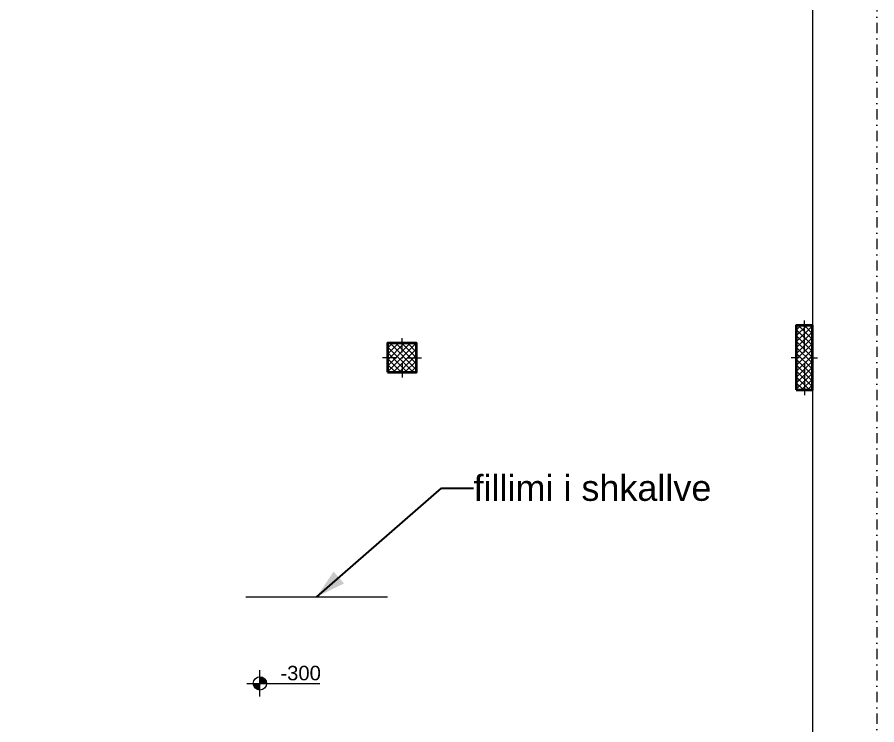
# Model space of a CAD drawing. Header units: millimetres. Extents: x -1862870 to -1834474, y -2748569 to -2679967.
# Drawn here: x -1851398 to -1838046, y -2702164 to -2691172 of the extents above; entities that cross this region are included whole.
import ezdxf

# ---------------------------------------------------------------- set-up
doc = ezdxf.new("R2010")
doc.units = ezdxf.units.MM
doc.header["$MEASUREMENT"] = 0
doc.linetypes.add('Dot & Dashed', pattern=[335.138881, 158.75, -88.194444, 0, -88.194437])
doc.layers.add('A - Kuotat', color=7, linetype='Continuous')
doc.layers.add('A - Shtyllat', color=7, linetype='Continuous')
doc.layers.add('A - Kuotat_Pen_No__176', color=7, linetype='Continuous', lineweight=15, true_color=0x93a0c6)
for name, color, linetype, lineweight in [('A - Parcela_Pen_No__20', 1, 'Continuous', 0), ('A - Shtyllat_Pen_No__101', 252, 'Continuous', 13), ('A - Shtyllat_Pen_No__22', 8, 'Continuous', 35), ('Annotation - Label_Pen_No__20', 1, 'Continuous', 0), ('Drawing & Figure_Pen_No__20', 1, 'Continuous', 0)]:
    doc.layers.add(name, color=color, linetype=linetype, lineweight=lineweight)
doc.styles.add('GENERATED_STYLE_2', font='arial.ttf')
doc.dimstyles.new('GENERATED_STYLE__1', dxfattribs={"dimtxt": 0.18, "dimasz": 456, "dimexe": 0.18, "dimexo": 0.0625, "dimgap": 0, "dimtad": 0, "dimtih": 1, "dimtoh": 1, "dimdec": 4, "dimzin": 0, "dimdsep": 46, "dimcen": 0.09, "dimadec": 0, "dimazin": 0, "dimtfac": 1, "dimtdec": 4, "dimtmove": 0, "dimatfit": 3, "dimldrblk": 'ARROWHEAD_5', "dimfxl": 0, "dimtolj": 1, "dimtzin": 0, "dimarcsym": 0})
pattern_1 = [(45, (-3432101.99, -2046631.03), (-45.961939, 45.961939), []), (135, (-3432101.99, -2046631.03), (45.961939, 45.961939), [])]

# ---------------------------------------------------------------- blocks, each defined once
blk = doc.blocks.new('Column_11', base_point=(-1845421, -2696463))
at = {"layer": 'A - Shtyllat_Pen_No__101', "linetype": 'Continuous', "lineweight": 13}
h = blk.add_hatch(dxfattribs=at)
h.set_pattern_fill('Concrete_Block', color=252, style=0, pattern_type=2)
h.set_pattern_definition(pattern_1)
h.paths.add_polyline_path([(-1845646, -2696688), (-1845196, -2696688), (-1845196, -2696238), (-1845646, -2696238)])
at = {"layer": 'A - Shtyllat_Pen_No__101', "color": 252, "linetype": 'Continuous', "lineweight": 13}
for p, q in [((-1845421, -2696383), (-1845421, -2696158)), ((-1845501, -2696463), (-1845726, -2696463)), ((-1845421, -2696543), (-1845421, -2696768)), ((-1845341, -2696463), (-1845116, -2696463))]:
    blk.add_line(p, q, dxfattribs=at)
blk.add_point((-1845421, -2696463), dxfattribs=at)
at = {"layer": 'A - Shtyllat_Pen_No__22', "color": 8, "linetype": 'Continuous', "lineweight": 35, "flags": 128}
blk.add_lwpolyline([(-1845646, -2696688), (-1845196, -2696688), (-1845196, -2696238), (-1845646, -2696238)], close=True, dxfattribs=at)
blk = doc.blocks.new('Column_30', base_point=(-1839171, -2696463))
at = {"layer": 'A - Shtyllat_Pen_No__101', "linetype": 'Continuous', "lineweight": 13}
h = blk.add_hatch(dxfattribs=at)
h.set_pattern_fill('Concrete_Block', color=252, style=0, pattern_type=2)
h.set_pattern_definition(pattern_1)
h.paths.add_polyline_path([(-1839296, -2696963), (-1839046, -2696963), (-1839046, -2695963), (-1839296, -2695963)])
at = {"layer": 'A - Shtyllat_Pen_No__101', "color": 252, "linetype": 'Continuous', "lineweight": 13}
for p, q in [((-1839171, -2696383), (-1839171, -2695883)), ((-1839251, -2696463), (-1839376, -2696463)), ((-1839171, -2696543), (-1839171, -2697043)), ((-1839091, -2696463), (-1838966, -2696463))]:
    blk.add_line(p, q, dxfattribs=at)
blk.add_point((-1839171, -2696463), dxfattribs=at)
at = {"layer": 'A - Shtyllat_Pen_No__22', "color": 8, "linetype": 'Continuous', "lineweight": 35, "flags": 128}
blk.add_lwpolyline([(-1839296, -2696963), (-1839046, -2696963), (-1839046, -2695963), (-1839296, -2695963)], close=True, dxfattribs=at)
blk = doc.blocks.new('Column_43', base_point=(-1845421, -2696463))
at = {"layer": 'A - Shtyllat_Pen_No__101', "linetype": 'Continuous', "lineweight": 13}
h = blk.add_hatch(dxfattribs=at)
h.set_pattern_fill('Concrete_Block', color=252, style=0, pattern_type=2)
h.set_pattern_definition(pattern_1)
h.paths.add_polyline_path([(-1845646, -2696688), (-1845196, -2696688), (-1845196, -2696238), (-1845646, -2696238)])
at = {"layer": 'A - Shtyllat_Pen_No__101', "color": 252, "linetype": 'Continuous', "lineweight": 13}
for p, q in [((-1845421, -2696383), (-1845421, -2696158)), ((-1845501, -2696463), (-1845726, -2696463)), ((-1845421, -2696543), (-1845421, -2696768)), ((-1845341, -2696463), (-1845116, -2696463))]:
    blk.add_line(p, q, dxfattribs=at)
blk.add_point((-1845421, -2696463), dxfattribs=at)
at = {"layer": 'A - Shtyllat_Pen_No__22', "color": 8, "linetype": 'Continuous', "lineweight": 35, "flags": 128}
blk.add_lwpolyline([(-1845646, -2696688), (-1845196, -2696688), (-1845196, -2696238), (-1845646, -2696238)], close=True, dxfattribs=at)
blk = doc.blocks.new('Column_59', base_point=(-1839171, -2696463))
at = {"layer": 'A - Shtyllat_Pen_No__101', "linetype": 'Continuous', "lineweight": 13}
h = blk.add_hatch(dxfattribs=at)
h.set_pattern_fill('Concrete_Block', color=252, style=0, pattern_type=2)
h.set_pattern_definition(pattern_1)
h.paths.add_polyline_path([(-1839296, -2696963), (-1839046, -2696963), (-1839046, -2695963), (-1839296, -2695963)])
at = {"layer": 'A - Shtyllat_Pen_No__101', "color": 252, "linetype": 'Continuous', "lineweight": 13}
for p, q in [((-1839171, -2696383), (-1839171, -2695883)), ((-1839251, -2696463), (-1839376, -2696463)), ((-1839171, -2696543), (-1839171, -2697043)), ((-1839091, -2696463), (-1838966, -2696463))]:
    blk.add_line(p, q, dxfattribs=at)
blk.add_point((-1839171, -2696463), dxfattribs=at)
at = {"layer": 'A - Shtyllat_Pen_No__22', "color": 8, "linetype": 'Continuous', "lineweight": 35, "flags": 128}
blk.add_lwpolyline([(-1839296, -2696963), (-1839046, -2696963), (-1839046, -2695963), (-1839296, -2695963)], close=True, dxfattribs=at)
blk = doc.blocks.new('Column_67', base_point=(-1845421, -2696463))
at = {"layer": 'A - Shtyllat_Pen_No__101', "linetype": 'Continuous', "lineweight": 13}
h = blk.add_hatch(dxfattribs=at)
h.set_pattern_fill('Concrete_Block', color=252, style=0, pattern_type=2)
h.set_pattern_definition(pattern_1)
h.paths.add_polyline_path([(-1845646, -2696688), (-1845196, -2696688), (-1845196, -2696238), (-1845646, -2696238)])
at = {"layer": 'A - Shtyllat_Pen_No__101', "color": 252, "linetype": 'Continuous', "lineweight": 13}
for p, q in [((-1845421, -2696383), (-1845421, -2696158)), ((-1845501, -2696463), (-1845726, -2696463)), ((-1845421, -2696543), (-1845421, -2696768)), ((-1845341, -2696463), (-1845116, -2696463))]:
    blk.add_line(p, q, dxfattribs=at)
blk.add_point((-1845421, -2696463), dxfattribs=at)
at = {"layer": 'A - Shtyllat_Pen_No__22', "color": 8, "linetype": 'Continuous', "lineweight": 35, "flags": 128}
blk.add_lwpolyline([(-1845646, -2696688), (-1845196, -2696688), (-1845196, -2696238), (-1845646, -2696238)], close=True, dxfattribs=at)
blk = doc.blocks.new('Column_82', base_point=(-1839171, -2696463))
at = {"layer": 'A - Shtyllat_Pen_No__101', "linetype": 'Continuous', "lineweight": 13}
h = blk.add_hatch(dxfattribs=at)
h.set_pattern_fill('Concrete_Block', color=252, style=0, pattern_type=2)
h.set_pattern_definition(pattern_1)
h.paths.add_polyline_path([(-1839296, -2696963), (-1839046, -2696963), (-1839046, -2695963), (-1839296, -2695963)])
at = {"layer": 'A - Shtyllat_Pen_No__101', "color": 252, "linetype": 'Continuous', "lineweight": 13}
for p, q in [((-1839171, -2696383), (-1839171, -2695883)), ((-1839251, -2696463), (-1839376, -2696463)), ((-1839171, -2696543), (-1839171, -2697043)), ((-1839091, -2696463), (-1838966, -2696463))]:
    blk.add_line(p, q, dxfattribs=at)
blk.add_point((-1839171, -2696463), dxfattribs=at)
at = {"layer": 'A - Shtyllat_Pen_No__22', "color": 8, "linetype": 'Continuous', "lineweight": 35, "flags": 128}
blk.add_lwpolyline([(-1839296, -2696963), (-1839046, -2696963), (-1839046, -2695963), (-1839296, -2695963)], close=True, dxfattribs=at)
blk = doc.blocks.new('Level Dimension_1', base_point=(-1847628, -2701521))
at = {"layer": 'A - Kuotat_Pen_No__176', "linetype": 'Continuous', "lineweight": 15, "true_color": 0x93a0c6}
for points in [[(-1847628, -2701521), (-1847525, -2701521), (-1847533, -2701481), (-1847555, -2701448), (-1847588, -2701426), (-1847628, -2701418)], [(-1847628, -2701521), (-1847731, -2701521), (-1847723, -2701560), (-1847700, -2701593), (-1847667, -2701616), (-1847628, -2701623)]]:
    blk.add_hatch(color=253, dxfattribs=at).paths.add_polyline_path(points)
at = {"layer": 'A - Kuotat_Pen_No__176', "color": 253, "linetype": 'Continuous', "lineweight": 15, "true_color": 0x93a0c6}
for p, q in [((-1847628, -2701726), (-1847628, -2701315)), ((-1847833, -2701521), (-1846695, -2701521))]:
    blk.add_line(p, q, dxfattribs=at)
blk.add_circle((-1847628, -2701521), 103, dxfattribs=at)
at = {"layer": 'A - Kuotat_Pen_No__176', "color": 253, "lineweight": 15, "true_color": 0x93a0c6, "insert": (-1847310, -2701476), "char_height": 225, "attachment_point": 7, "style": 'GENERATED_STYLE_2'}
blk.add_mtext('\\A1;{\\pql;\\fArial|b0|i0|c0|p34;-300}', dxfattribs=at)
blk = doc.blocks.new('ARROWHEAD_5')
at = {"linetype": 'Continuous', "lineweight": 0}
blk.add_hatch(color=0, dxfattribs=at).paths.add_polyline_path([(-1, 0.2679), (0, 0), (-1, -0.2679)])
at = {"color": 0, "linetype": 'Continuous', "lineweight": 0}
blk.add_line((0, 0), (-1, 0), dxfattribs=at)

msp = doc.modelspace()

# ---------------------------------------------------------------- linework, layer by layer
at = {"layer": 'A - Parcela_Pen_No__20', "color": 1, "linetype": 'Dot & Dashed', "lineweight": 0}
msp.add_lwpolyline([(-1838046, -2745752), (-1859505, -2748569), (-1860079, -2739444), (-1861255, -2720719), (-1861707, -2694855), (-1861990, -2681089), (-1838046, -2682881)], close=True, dxfattribs=at)
at = {"layer": 'Drawing & Figure_Pen_No__20', "color": 1, "linetype": 'Continuous', "lineweight": 0}
for p, q in [((-1839046, -2686138), (-1839046, -2723016)), ((-1847846, -2700176), (-1845646, -2700176))]:
    msp.add_line(p, q, dxfattribs=at)

# ---------------------------------------------------------------- block references
at = {"layer": 'A - Kuotat', "color": 253, "lineweight": 15, "true_color": 0x93a0c6}
msp.add_blockref('Level Dimension_1', (-1847628, -2701521), dxfattribs=at)
at = {"layer": 'A - Shtyllat', "color": 8, "lineweight": 35}
for name, p in [('Column_30', (-1839171, -2696463)), ('Column_59', (-1839171, -2696463)), ('Column_82', (-1839171, -2696463)), ('Column_11', (-1845421, -2696463)), ('Column_43', (-1845421, -2696463)), ('Column_67', (-1845421, -2696463))]:
    msp.add_blockref(name, p, dxfattribs=at)

# ---------------------------------------------------------------- texts
at = {"layer": 'Annotation - Label_Pen_No__20', "color": 1, "linetype": 'Continuous', "lineweight": 0, "insert": (-1844310, -2698488), "char_height": 400, "attachment_point": 4, "style": 'GENERATED_STYLE_2'}
msp.add_mtext('\\A1;{\\pql;\\fArial|b0|i0|c0|p34;fillimi i shkallve }', dxfattribs=at)

# ---------------------------------------------------------------- leaders
at = {"layer": 'Annotation - Label_Pen_No__20', "color": 1, "linetype": 'Continuous', "lineweight": 0, "annotation_type": 0, "has_hookline": 1, "hookline_direction": 0, "text_width": 3663}
msp.add_leader([(-1846746, -2700176), (-1844810, -2698488), (-1844310, -2698488)], dimstyle='GENERATED_STYLE__1', dxfattribs=at)

doc.saveas('drawing.dxf')
